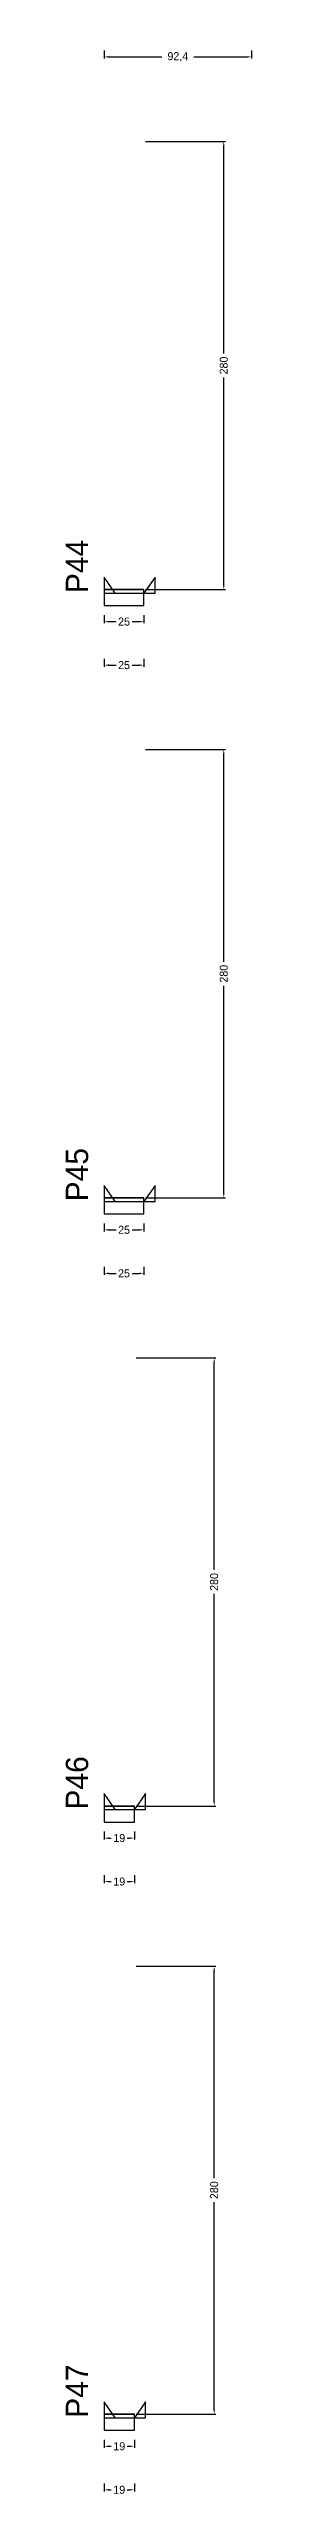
# Model space of a CAD drawing. Header units: centimetres. Extents: x -10500 to 4150, y -6466 to 304.
# Drawn here: x 3976 to 4092, y -6128 to -4600 of the extents above; entities that cross this region are included whole.
import ezdxf

# ---------------------------------------------------------------- set-up
doc = ezdxf.new("R2010")
doc.units = ezdxf.units.CM
for name, color, linetype in [('NOMENCLATURA', 7, 'Continuous'), ('SARR_2.2x10', 60, 'Continuous'), ('SARR_2.2x7', 40, 'Continuous')]:
    doc.layers.add(name, color=color, linetype=linetype)
doc.dimstyles.new('PAINEL-NOVA', dxfattribs={"dimtxt": 5, "dimasz": 3, "dimexe": 1, "dimexo": 1, "dimgap": 1, "dimtad": 1, "dimcen": 2.5, "dimazin": 3, "dimtfac": 1, "dimtmove": 0, "dimatfit": 3})

# ---------------------------------------------------------------- blocks, each defined once
blk = doc.blocks.new('_CLOSEDFILLED')
at = {"color": 0, "linetype": 'BYBLOCK'}
blk.add_solid([(-1, 0.16), (0, 0), (-1, -0.16)], dxfattribs=at)
blk = doc.blocks.new('*D338')
for p, q in [((4000, -4601), (4000, -4606)), ((4003, -4605), (4036.2, -4605)), ((4056.2, -4605), (4089.4, -4605)), ((4092.4, -4601), (4092.4, -4606))]:
    blk.add_line(p, q)
at = {"layer": 'Defpoints'}
for p in [(4000, -4600), (4092.4, -4600), (4000, -4605)]:
    blk.add_point(p, dxfattribs=at)
at = {"layer": 'SARR_2.2x10', "xscale": 3, "yscale": 3, "rotation": 180}
blk.add_blockref('_CLOSEDFILLED', (4000, -4605), dxfattribs=at)
at = {"layer": 'SARR_2.2x10', "xscale": 3, "yscale": 3}
blk.add_blockref('_CLOSEDFILLED', (4092.4, -4605), dxfattribs=at)
at = {"layer": 'SARR_2.2x10', "insert": (4046.2, -4605), "char_height": 5, "attachment_point": 5}
blk.add_mtext('92,4', dxfattribs=at)
blk = doc.blocks.new('*D359')
for p, q in [((4000, -4953.8), (4000, -4958.8)), ((4003, -4957.8), (4007.5, -4957.8)), ((4017.5, -4957.8), (4022, -4957.8)), ((4025, -4953.8), (4025, -4958.8))]:
    blk.add_line(p, q)
at = {"layer": 'Defpoints'}
for p in [(4000, -4952.8), (4000, -4957.8), (4025, -4952.8)]:
    blk.add_point(p, dxfattribs=at)
at = {"layer": 'SARR_2.2x10', "xscale": 3, "yscale": 3, "rotation": 180}
blk.add_blockref('_CLOSEDFILLED', (4000, -4957.8), dxfattribs=at)
at = {"layer": 'SARR_2.2x10', "xscale": 3, "yscale": 3}
blk.add_blockref('_CLOSEDFILLED', (4025, -4957.8), dxfattribs=at)
at = {"layer": 'SARR_2.2x10', "insert": (4012.5, -4957.8), "char_height": 5, "attachment_point": 5}
blk.add_mtext('25', dxfattribs=at)
blk = doc.blocks.new('*D360')
for p, q in [((4026, -4657.8), (4076, -4657.8)), ((4075, -4790.3), (4075, -4660.8)), ((4075, -4934.8), (4075, -4805.3)), ((4026, -4937.8), (4076, -4937.8))]:
    blk.add_line(p, q)
at = {"layer": 'Defpoints'}
for p in [(4025, -4657.8), (4025, -4937.8), (4075, -4937.8)]:
    blk.add_point(p, dxfattribs=at)
at = {"layer": 'SARR_2.2x10', "xscale": 3, "yscale": 3}
for p, rotation in [((4075, -4657.8), 90), ((4075, -4937.8), 270)]:
    blk.add_blockref('_CLOSEDFILLED', p, dxfattribs=dict(at, rotation=rotation))
at = {"layer": 'SARR_2.2x10', "insert": (4075, -4797.8), "char_height": 5, "attachment_point": 5, "rotation": 90}
blk.add_mtext('280', dxfattribs=at)
blk = doc.blocks.new('*D361')
for p, q in [((4026, -4657.8), (4076, -4657.8)), ((4075, -4790.3), (4075, -4660.8)), ((4075, -4934.8), (4075, -4805.3)), ((4026, -4937.8), (4076, -4937.8))]:
    blk.add_line(p, q)
at = {"layer": 'Defpoints'}
for p in [(4025, -4657.8), (4025, -4937.8), (4075, -4937.8)]:
    blk.add_point(p, dxfattribs=at)
at = {"layer": 'SARR_2.2x10', "xscale": 3, "yscale": 3}
for p, rotation in [((4075, -4657.8), 90), ((4075, -4937.8), 270)]:
    blk.add_blockref('_CLOSEDFILLED', p, dxfattribs=dict(at, rotation=rotation))
at = {"layer": 'SARR_2.2x10', "insert": (4075, -4797.8), "char_height": 5, "attachment_point": 5, "rotation": 90}
blk.add_mtext('280', dxfattribs=at)
blk = doc.blocks.new('*D362')
for p, q in [((4026, -4657.8), (4076, -4657.8)), ((4075, -4790.3), (4075, -4660.8)), ((4075, -4934.8), (4075, -4805.3)), ((4026, -4937.8), (4076, -4937.8))]:
    blk.add_line(p, q)
at = {"layer": 'Defpoints'}
for p in [(4025, -4657.8), (4025, -4937.8), (4075, -4937.8)]:
    blk.add_point(p, dxfattribs=at)
at = {"layer": 'SARR_2.2x10', "xscale": 3, "yscale": 3}
for p, rotation in [((4075, -4657.8), 90), ((4075, -4937.8), 270)]:
    blk.add_blockref('_CLOSEDFILLED', p, dxfattribs=dict(at, rotation=rotation))
at = {"layer": 'SARR_2.2x10', "insert": (4075, -4797.8), "char_height": 5, "attachment_point": 5, "rotation": 90}
blk.add_mtext('280', dxfattribs=at)
blk = doc.blocks.new('*D363')
for p, q in [((4026, -4657.8), (4076, -4657.8)), ((4075, -4790.3), (4075, -4660.8)), ((4075, -4934.8), (4075, -4805.3)), ((4026, -4937.8), (4076, -4937.8))]:
    blk.add_line(p, q)
at = {"layer": 'Defpoints'}
for p in [(4025, -4657.8), (4025, -4937.8), (4075, -4937.8)]:
    blk.add_point(p, dxfattribs=at)
at = {"layer": 'SARR_2.2x10', "xscale": 3, "yscale": 3}
for p, rotation in [((4075, -4657.8), 90), ((4075, -4937.8), 270)]:
    blk.add_blockref('_CLOSEDFILLED', p, dxfattribs=dict(at, rotation=rotation))
at = {"layer": 'SARR_2.2x10', "insert": (4075, -4797.8), "char_height": 5, "attachment_point": 5, "rotation": 90}
blk.add_mtext('280', dxfattribs=at)
blk = doc.blocks.new('*D364')
for p, q in [((4000, -4981), (4000, -4986)), ((4025, -4981), (4025, -4986)), ((4003, -4985), (4007.5, -4985)), ((4017.5, -4985), (4022, -4985))]:
    blk.add_line(p, q)
at = {"layer": 'Defpoints'}
for p in [(4000, -4980), (4025, -4980), (4000, -4985)]:
    blk.add_point(p, dxfattribs=at)
at = {"layer": 'SARR_2.2x10', "xscale": 3, "yscale": 3, "rotation": 180}
blk.add_blockref('_CLOSEDFILLED', (4000, -4985), dxfattribs=at)
at = {"layer": 'SARR_2.2x10', "xscale": 3, "yscale": 3}
blk.add_blockref('_CLOSEDFILLED', (4025, -4985), dxfattribs=at)
at = {"layer": 'SARR_2.2x10', "insert": (4012.5, -4985), "char_height": 5, "attachment_point": 5}
blk.add_mtext('25', dxfattribs=at)
blk = doc.blocks.new('GRA-E')
at = {"layer": 'SARR_2.2x7'}
blk.add_lwpolyline([(0, 0), (7, 0), (0, 10)], close=True, dxfattribs=at)
blk = doc.blocks.new('GRA-D')
at = {"layer": 'SARR_2.2x7'}
blk.add_lwpolyline([(0, 0), (7, 0), (7, 10)], close=True, dxfattribs=at)
blk = doc.blocks.new('*D385')
for p, q in [((4000, -5333.8), (4000, -5338.8)), ((4003, -5337.8), (4007.5, -5337.8)), ((4017.5, -5337.8), (4022, -5337.8)), ((4025, -5333.8), (4025, -5338.8))]:
    blk.add_line(p, q)
at = {"layer": 'Defpoints'}
for p in [(4000, -5332.8), (4025, -5332.8), (4000, -5337.8)]:
    blk.add_point(p, dxfattribs=at)
at = {"layer": 'SARR_2.2x10', "xscale": 3, "yscale": 3, "rotation": 180}
blk.add_blockref('_CLOSEDFILLED', (4000, -5337.8), dxfattribs=at)
at = {"layer": 'SARR_2.2x10', "xscale": 3, "yscale": 3}
blk.add_blockref('_CLOSEDFILLED', (4025, -5337.8), dxfattribs=at)
at = {"layer": 'SARR_2.2x10', "insert": (4012.5, -5337.8), "char_height": 5, "attachment_point": 5}
blk.add_mtext('25', dxfattribs=at)
blk = doc.blocks.new('*D386')
for p, q in [((4026, -5037.8), (4076, -5037.8)), ((4075, -5170.3), (4075, -5040.8)), ((4075, -5314.8), (4075, -5185.3)), ((4026, -5317.8), (4076, -5317.8))]:
    blk.add_line(p, q)
at = {"layer": 'Defpoints'}
for p in [(4025, -5037.8), (4025, -5317.8), (4075, -5317.8)]:
    blk.add_point(p, dxfattribs=at)
at = {"layer": 'SARR_2.2x10', "xscale": 3, "yscale": 3}
for p, rotation in [((4075, -5037.8), 90), ((4075, -5317.8), 270)]:
    blk.add_blockref('_CLOSEDFILLED', p, dxfattribs=dict(at, rotation=rotation))
at = {"layer": 'SARR_2.2x10', "insert": (4075, -5177.8), "char_height": 5, "attachment_point": 5, "rotation": 90}
blk.add_mtext('280', dxfattribs=at)
blk = doc.blocks.new('*D387')
for p, q in [((4026, -5037.8), (4076, -5037.8)), ((4075, -5170.3), (4075, -5040.8)), ((4075, -5314.8), (4075, -5185.3)), ((4026, -5317.8), (4076, -5317.8))]:
    blk.add_line(p, q)
at = {"layer": 'Defpoints'}
for p in [(4025, -5037.8), (4025, -5317.8), (4075, -5317.8)]:
    blk.add_point(p, dxfattribs=at)
at = {"layer": 'SARR_2.2x10', "xscale": 3, "yscale": 3}
for p, rotation in [((4075, -5037.8), 90), ((4075, -5317.8), 270)]:
    blk.add_blockref('_CLOSEDFILLED', p, dxfattribs=dict(at, rotation=rotation))
at = {"layer": 'SARR_2.2x10', "insert": (4075, -5177.8), "char_height": 5, "attachment_point": 5, "rotation": 90}
blk.add_mtext('280', dxfattribs=at)
blk = doc.blocks.new('*D388')
for p, q in [((4026, -5037.8), (4076, -5037.8)), ((4075, -5170.3), (4075, -5040.8)), ((4075, -5314.8), (4075, -5185.3)), ((4026, -5317.8), (4076, -5317.8))]:
    blk.add_line(p, q)
at = {"layer": 'Defpoints'}
for p in [(4025, -5037.8), (4025, -5317.8), (4075, -5317.8)]:
    blk.add_point(p, dxfattribs=at)
at = {"layer": 'SARR_2.2x10', "xscale": 3, "yscale": 3}
for p, rotation in [((4075, -5037.8), 90), ((4075, -5317.8), 270)]:
    blk.add_blockref('_CLOSEDFILLED', p, dxfattribs=dict(at, rotation=rotation))
at = {"layer": 'SARR_2.2x10', "insert": (4075, -5177.8), "char_height": 5, "attachment_point": 5, "rotation": 90}
blk.add_mtext('280', dxfattribs=at)
blk = doc.blocks.new('*D389')
for p, q in [((4026, -5037.8), (4076, -5037.8)), ((4075, -5170.3), (4075, -5040.8)), ((4075, -5314.8), (4075, -5185.3)), ((4026, -5317.8), (4076, -5317.8))]:
    blk.add_line(p, q)
at = {"layer": 'Defpoints'}
for p in [(4025, -5037.8), (4025, -5317.8), (4075, -5317.8)]:
    blk.add_point(p, dxfattribs=at)
at = {"layer": 'SARR_2.2x10', "xscale": 3, "yscale": 3}
for p, rotation in [((4075, -5037.8), 90), ((4075, -5317.8), 270)]:
    blk.add_blockref('_CLOSEDFILLED', p, dxfattribs=dict(at, rotation=rotation))
at = {"layer": 'SARR_2.2x10', "insert": (4075, -5177.8), "char_height": 5, "attachment_point": 5, "rotation": 90}
blk.add_mtext('280', dxfattribs=at)
blk = doc.blocks.new('*D390')
for p, q in [((4000, -5361), (4000, -5366)), ((4025, -5361), (4025, -5366)), ((4003, -5365), (4007.5, -5365)), ((4017.5, -5365), (4022, -5365))]:
    blk.add_line(p, q)
at = {"layer": 'Defpoints'}
for p in [(4000, -5360), (4025, -5360), (4000, -5365)]:
    blk.add_point(p, dxfattribs=at)
at = {"layer": 'SARR_2.2x10', "xscale": 3, "yscale": 3, "rotation": 180}
blk.add_blockref('_CLOSEDFILLED', (4000, -5365), dxfattribs=at)
at = {"layer": 'SARR_2.2x10', "xscale": 3, "yscale": 3}
blk.add_blockref('_CLOSEDFILLED', (4025, -5365), dxfattribs=at)
at = {"layer": 'SARR_2.2x10', "insert": (4012.5, -5365), "char_height": 5, "attachment_point": 5}
blk.add_mtext('25', dxfattribs=at)
blk = doc.blocks.new('*D411')
for p, q in [((4000, -5713.8), (4000, -5718.8)), ((4019, -5713.8), (4019, -5718.8)), ((4003, -5717.8), (4004.5, -5717.8)), ((4014.5, -5717.8), (4016, -5717.8))]:
    blk.add_line(p, q)
at = {"layer": 'Defpoints'}
for p in [(4000, -5712.8), (4019, -5712.8), (4000, -5717.8)]:
    blk.add_point(p, dxfattribs=at)
at = {"layer": 'SARR_2.2x10', "xscale": 3, "yscale": 3, "rotation": 180}
blk.add_blockref('_CLOSEDFILLED', (4000, -5717.8), dxfattribs=at)
at = {"layer": 'SARR_2.2x10', "xscale": 3, "yscale": 3}
blk.add_blockref('_CLOSEDFILLED', (4019, -5717.8), dxfattribs=at)
at = {"layer": 'SARR_2.2x10', "insert": (4009.5, -5717.8), "char_height": 5, "attachment_point": 5}
blk.add_mtext('19', dxfattribs=at)
blk = doc.blocks.new('*D412')
for p, q in [((4020, -5417.8), (4070, -5417.8)), ((4069, -5550.3), (4069, -5420.8)), ((4069, -5694.8), (4069, -5565.3)), ((4020, -5697.8), (4070, -5697.8))]:
    blk.add_line(p, q)
at = {"layer": 'Defpoints'}
for p in [(4019, -5417.8), (4019, -5697.8), (4069, -5697.8)]:
    blk.add_point(p, dxfattribs=at)
at = {"layer": 'SARR_2.2x10', "xscale": 3, "yscale": 3}
for p, rotation in [((4069, -5417.8), 90), ((4069, -5697.8), 270)]:
    blk.add_blockref('_CLOSEDFILLED', p, dxfattribs=dict(at, rotation=rotation))
at = {"layer": 'SARR_2.2x10', "insert": (4069, -5557.8), "char_height": 5, "attachment_point": 5, "rotation": 90}
blk.add_mtext('280', dxfattribs=at)
blk = doc.blocks.new('*D413')
for p, q in [((4020, -5417.8), (4070, -5417.8)), ((4069, -5550.3), (4069, -5420.8)), ((4069, -5694.8), (4069, -5565.3)), ((4020, -5697.8), (4070, -5697.8))]:
    blk.add_line(p, q)
at = {"layer": 'Defpoints'}
for p in [(4019, -5417.8), (4019, -5697.8), (4069, -5697.8)]:
    blk.add_point(p, dxfattribs=at)
at = {"layer": 'SARR_2.2x10', "xscale": 3, "yscale": 3}
for p, rotation in [((4069, -5417.8), 90), ((4069, -5697.8), 270)]:
    blk.add_blockref('_CLOSEDFILLED', p, dxfattribs=dict(at, rotation=rotation))
at = {"layer": 'SARR_2.2x10', "insert": (4069, -5557.8), "char_height": 5, "attachment_point": 5, "rotation": 90}
blk.add_mtext('280', dxfattribs=at)
blk = doc.blocks.new('*D414')
for p, q in [((4020, -5417.8), (4070, -5417.8)), ((4069, -5550.3), (4069, -5420.8)), ((4069, -5694.8), (4069, -5565.3)), ((4020, -5697.8), (4070, -5697.8))]:
    blk.add_line(p, q)
at = {"layer": 'Defpoints'}
for p in [(4019, -5417.8), (4019, -5697.8), (4069, -5697.8)]:
    blk.add_point(p, dxfattribs=at)
at = {"layer": 'SARR_2.2x10', "xscale": 3, "yscale": 3}
for p, rotation in [((4069, -5417.8), 90), ((4069, -5697.8), 270)]:
    blk.add_blockref('_CLOSEDFILLED', p, dxfattribs=dict(at, rotation=rotation))
at = {"layer": 'SARR_2.2x10', "insert": (4069, -5557.8), "char_height": 5, "attachment_point": 5, "rotation": 90}
blk.add_mtext('280', dxfattribs=at)
blk = doc.blocks.new('*D415')
for p, q in [((4020, -5417.8), (4070, -5417.8)), ((4069, -5550.3), (4069, -5420.8)), ((4069, -5694.8), (4069, -5565.3)), ((4020, -5697.8), (4070, -5697.8))]:
    blk.add_line(p, q)
at = {"layer": 'Defpoints'}
for p in [(4019, -5417.8), (4019, -5697.8), (4069, -5697.8)]:
    blk.add_point(p, dxfattribs=at)
at = {"layer": 'SARR_2.2x10', "xscale": 3, "yscale": 3}
for p, rotation in [((4069, -5417.8), 90), ((4069, -5697.8), 270)]:
    blk.add_blockref('_CLOSEDFILLED', p, dxfattribs=dict(at, rotation=rotation))
at = {"layer": 'SARR_2.2x10', "insert": (4069, -5557.8), "char_height": 5, "attachment_point": 5, "rotation": 90}
blk.add_mtext('280', dxfattribs=at)
blk = doc.blocks.new('*D416')
for p, q in [((4000, -5741), (4000, -5746)), ((4003, -5745), (4004.5, -5745)), ((4014.5, -5745), (4016, -5745)), ((4019, -5741), (4019, -5746))]:
    blk.add_line(p, q)
at = {"layer": 'Defpoints'}
for p in [(4000, -5740), (4000, -5745), (4019, -5740)]:
    blk.add_point(p, dxfattribs=at)
at = {"layer": 'SARR_2.2x10', "xscale": 3, "yscale": 3, "rotation": 180}
blk.add_blockref('_CLOSEDFILLED', (4000, -5745), dxfattribs=at)
at = {"layer": 'SARR_2.2x10', "xscale": 3, "yscale": 3}
blk.add_blockref('_CLOSEDFILLED', (4019, -5745), dxfattribs=at)
at = {"layer": 'SARR_2.2x10', "insert": (4009.5, -5745), "char_height": 5, "attachment_point": 5}
blk.add_mtext('19', dxfattribs=at)
blk = doc.blocks.new('*D437')
for p, q in [((4000, -6093.8), (4000, -6098.8)), ((4003, -6097.8), (4004.5, -6097.8)), ((4014.5, -6097.8), (4016, -6097.8)), ((4019, -6093.8), (4019, -6098.8))]:
    blk.add_line(p, q)
at = {"layer": 'Defpoints'}
for p in [(4000, -6092.8), (4000, -6097.8), (4019, -6092.8)]:
    blk.add_point(p, dxfattribs=at)
at = {"layer": 'SARR_2.2x10', "xscale": 3, "yscale": 3, "rotation": 180}
blk.add_blockref('_CLOSEDFILLED', (4000, -6097.8), dxfattribs=at)
at = {"layer": 'SARR_2.2x10', "xscale": 3, "yscale": 3}
blk.add_blockref('_CLOSEDFILLED', (4019, -6097.8), dxfattribs=at)
at = {"layer": 'SARR_2.2x10', "insert": (4009.5, -6097.8), "char_height": 5, "attachment_point": 5}
blk.add_mtext('19', dxfattribs=at)
blk = doc.blocks.new('*D438')
for p, q in [((4020, -5797.8), (4070, -5797.8)), ((4069, -5930.3), (4069, -5800.8)), ((4069, -6074.8), (4069, -5945.3)), ((4020, -6077.8), (4070, -6077.8))]:
    blk.add_line(p, q)
at = {"layer": 'Defpoints'}
for p in [(4019, -5797.8), (4019, -6077.8), (4069, -6077.8)]:
    blk.add_point(p, dxfattribs=at)
at = {"layer": 'SARR_2.2x10', "xscale": 3, "yscale": 3}
for p, rotation in [((4069, -5797.8), 90), ((4069, -6077.8), 270)]:
    blk.add_blockref('_CLOSEDFILLED', p, dxfattribs=dict(at, rotation=rotation))
at = {"layer": 'SARR_2.2x10', "insert": (4069, -5937.8), "char_height": 5, "attachment_point": 5, "rotation": 90}
blk.add_mtext('280', dxfattribs=at)
blk = doc.blocks.new('*D439')
for p, q in [((4020, -5797.8), (4070, -5797.8)), ((4069, -5930.3), (4069, -5800.8)), ((4069, -6074.8), (4069, -5945.3)), ((4020, -6077.8), (4070, -6077.8))]:
    blk.add_line(p, q)
at = {"layer": 'Defpoints'}
for p in [(4019, -5797.8), (4019, -6077.8), (4069, -6077.8)]:
    blk.add_point(p, dxfattribs=at)
at = {"layer": 'SARR_2.2x10', "xscale": 3, "yscale": 3}
for p, rotation in [((4069, -5797.8), 90), ((4069, -6077.8), 270)]:
    blk.add_blockref('_CLOSEDFILLED', p, dxfattribs=dict(at, rotation=rotation))
at = {"layer": 'SARR_2.2x10', "insert": (4069, -5937.8), "char_height": 5, "attachment_point": 5, "rotation": 90}
blk.add_mtext('280', dxfattribs=at)
blk = doc.blocks.new('*D440')
for p, q in [((4020, -5797.8), (4070, -5797.8)), ((4069, -5930.3), (4069, -5800.8)), ((4069, -6074.8), (4069, -5945.3)), ((4020, -6077.8), (4070, -6077.8))]:
    blk.add_line(p, q)
at = {"layer": 'Defpoints'}
for p in [(4019, -5797.8), (4019, -6077.8), (4069, -6077.8)]:
    blk.add_point(p, dxfattribs=at)
at = {"layer": 'SARR_2.2x10', "xscale": 3, "yscale": 3}
for p, rotation in [((4069, -5797.8), 90), ((4069, -6077.8), 270)]:
    blk.add_blockref('_CLOSEDFILLED', p, dxfattribs=dict(at, rotation=rotation))
at = {"layer": 'SARR_2.2x10', "insert": (4069, -5937.8), "char_height": 5, "attachment_point": 5, "rotation": 90}
blk.add_mtext('280', dxfattribs=at)
blk = doc.blocks.new('*D441')
for p, q in [((4020, -5797.8), (4070, -5797.8)), ((4069, -5930.3), (4069, -5800.8)), ((4069, -6074.8), (4069, -5945.3)), ((4020, -6077.8), (4070, -6077.8))]:
    blk.add_line(p, q)
at = {"layer": 'Defpoints'}
for p in [(4019, -5797.8), (4019, -6077.8), (4069, -6077.8)]:
    blk.add_point(p, dxfattribs=at)
at = {"layer": 'SARR_2.2x10', "xscale": 3, "yscale": 3}
for p, rotation in [((4069, -5797.8), 90), ((4069, -6077.8), 270)]:
    blk.add_blockref('_CLOSEDFILLED', p, dxfattribs=dict(at, rotation=rotation))
at = {"layer": 'SARR_2.2x10', "insert": (4069, -5937.8), "char_height": 5, "attachment_point": 5, "rotation": 90}
blk.add_mtext('280', dxfattribs=at)
blk = doc.blocks.new('*D442')
for p, q in [((4000, -6121), (4000, -6126)), ((4003, -6125), (4004.5, -6125)), ((4014.5, -6125), (4016, -6125)), ((4019, -6121), (4019, -6126))]:
    blk.add_line(p, q)
at = {"layer": 'Defpoints'}
for p in [(4000, -6120), (4000, -6125), (4019, -6120)]:
    blk.add_point(p, dxfattribs=at)
at = {"layer": 'SARR_2.2x10', "xscale": 3, "yscale": 3, "rotation": 180}
blk.add_blockref('_CLOSEDFILLED', (4000, -6125), dxfattribs=at)
at = {"layer": 'SARR_2.2x10', "xscale": 3, "yscale": 3}
blk.add_blockref('_CLOSEDFILLED', (4019, -6125), dxfattribs=at)
at = {"layer": 'SARR_2.2x10', "insert": (4009.5, -6125), "char_height": 5, "attachment_point": 5}
blk.add_mtext('19', dxfattribs=at)

msp = doc.modelspace()

# ---------------------------------------------------------------- linework, layer by layer
at = {"layer": 'SARR_2.2x10'}
for p, q in [((4025, -4937.8), (4000, -4937.8)), ((4000, -4937.8), (4000, -4947.8)), ((4000, -4947.8), (4025, -4947.8)), ((4025, -4947.8), (4025, -4937.8)), ((4025, -5317.8), (4000, -5317.8)), ((4000, -5317.8), (4000, -5327.8)), ((4025, -5327.8), (4025, -5317.8)), ((4000, -5327.8), (4025, -5327.8)), ((4019, -5697.8), (4000, -5697.8)), ((4000, -5697.8), (4000, -5707.8)), ((4019, -5707.8), (4019, -5697.8)), ((4000, -5707.8), (4019, -5707.8)), ((4019, -6077.8), (4000, -6077.8)), ((4000, -6077.8), (4000, -6087.8)), ((4019, -6087.8), (4019, -6077.8)), ((4000, -6087.8), (4019, -6087.8))]:
    msp.add_line(p, q, dxfattribs=at)
at = {"layer": 'SARR_2.2x7'}
for p, q in [((4025, -4937.8), (4000, -4937.8)), ((4000, -4937.8), (4000, -4940)), ((4000, -4937.8), (4007, -4937.8)), ((4000, -4937.8), (4007, -4937.8)), ((4000, -4937.8), (4007, -4937.8)), ((4000, -4937.8), (4007, -4937.8)), ((4000, -4940), (4025, -4940)), ((4007, -4937.8), (4025, -4937.8)), ((4007, -4937.8), (4025, -4937.8)), ((4007, -4937.8), (4025, -4937.8)), ((4007, -4937.8), (4025, -4937.8)), ((4025, -4940), (4025, -4937.8)), ((4025, -5317.8), (4000, -5317.8)), ((4000, -5317.8), (4000, -5320)), ((4000, -5317.8), (4007, -5317.8)), ((4000, -5317.8), (4007, -5317.8)), ((4000, -5317.8), (4007, -5317.8)), ((4000, -5317.8), (4007, -5317.8)), ((4007, -5317.8), (4025, -5317.8)), ((4007, -5317.8), (4025, -5317.8)), ((4007, -5317.8), (4025, -5317.8)), ((4007, -5317.8), (4025, -5317.8)), ((4025, -5320), (4025, -5317.8)), ((4000, -5320), (4025, -5320)), ((4019, -5697.8), (4000, -5697.8)), ((4000, -5697.8), (4000, -5700)), ((4000, -5697.8), (4007, -5697.8)), ((4000, -5697.8), (4007, -5697.8)), ((4000, -5697.8), (4007, -5697.8)), ((4000, -5697.8), (4007, -5697.8)), ((4000, -5700), (4019, -5700)), ((4007, -5697.8), (4019, -5697.8)), ((4007, -5697.8), (4019, -5697.8)), ((4007, -5697.8), (4019, -5697.8)), ((4007, -5697.8), (4019, -5697.8)), ((4019, -5700), (4019, -5697.8)), ((4019, -6077.8), (4000, -6077.8)), ((4000, -6077.8), (4000, -6080)), ((4000, -6077.8), (4007, -6077.8)), ((4000, -6077.8), (4007, -6077.8)), ((4000, -6077.8), (4007, -6077.8)), ((4000, -6077.8), (4007, -6077.8)), ((4000, -6080), (4019, -6080)), ((4007, -6077.8), (4019, -6077.8)), ((4007, -6077.8), (4019, -6077.8)), ((4007, -6077.8), (4019, -6077.8)), ((4007, -6077.8), (4019, -6077.8)), ((4019, -6080), (4019, -6077.8))]:
    msp.add_line(p, q, dxfattribs=at)

# ---------------------------------------------------------------- block references
for name, p in [('GRA-E', (4000, -4940)), ('GRA-D', (4025, -4940)), ('GRA-E', (4000, -5320)), ('GRA-D', (4025, -5320)), ('GRA-E', (4000, -5700)), ('GRA-D', (4019, -5700)), ('GRA-E', (4000, -6080)), ('GRA-D', (4019, -6080))]:
    msp.add_blockref(name, p, dxfattribs=at)

# ---------------------------------------------------------------- texts
at = {"layer": 'NOMENCLATURA'}
for s, p in [('P44', (3990, -4940)), ('P45', (3990, -5320)), ('P46', (3990, -5700)), ('P47', (3990, -6080))]:
    msp.add_text(s, height=14, rotation=90, dxfattribs=at).set_placement(p)

# ---------------------------------------------------------------- dimensions: what is measured, and where the dimension line sits
at = {"layer": 'SARR_2.2x10'}
for base, p1, p2, picture, middle in [((4000, -4605), (4000, -4600), (4092.4, -4600), '*D338', (4046.2, -4605)), ((4000, -4957.8), (4000, -4952.8), (4025, -4952.8), '*D359', (4012.5, -4957.8)), ((4000, -4985), (4000, -4980), (4025, -4980), '*D364', (4012.5, -4985)), ((4000, -5337.8), (4000, -5332.8), (4025, -5332.8), '*D385', (4012.5, -5337.8)), ((4000, -5365), (4000, -5360), (4025, -5360), '*D390', (4012.5, -5365)), ((4000, -5717.8), (4000, -5712.8), (4019, -5712.8), '*D411', (4009.5, -5717.8)), ((4000, -5745), (4000, -5740), (4019, -5740), '*D416', (4009.5, -5745)), ((4000, -6097.8), (4000, -6092.8), (4019, -6092.8), '*D437', (4009.5, -6097.8)), ((4000, -6125), (4000, -6120), (4019, -6120), '*D442', (4009.5, -6125))]:
    dim = msp.add_linear_dim(base=base, p1=p1, p2=p2, dimstyle='PAINEL-NOVA', dxfattribs=at)
    dim.commit()
    dim.dimension.update_dxf_attribs({"geometry": picture, "text_midpoint": middle})
for base, p1, p2, picture, middle in [((4075, -4937.8), (4025, -4937.8), (4025, -4657.8), '*D360', (4075, -4797.8)), ((4075, -4937.8), (4025, -4937.8), (4025, -4657.8), '*D361', (4075, -4797.8)), ((4075, -4937.8), (4025, -4937.8), (4025, -4657.8), '*D362', (4075, -4797.8)), ((4075, -4937.8), (4025, -4937.8), (4025, -4657.8), '*D363', (4075, -4797.8)), ((4075, -5317.8), (4025, -5317.8), (4025, -5037.8), '*D386', (4075, -5177.8)), ((4075, -5317.8), (4025, -5317.8), (4025, -5037.8), '*D387', (4075, -5177.8)), ((4075, -5317.8), (4025, -5317.8), (4025, -5037.8), '*D388', (4075, -5177.8)), ((4075, -5317.8), (4025, -5317.8), (4025, -5037.8), '*D389', (4075, -5177.8)), ((4069, -5697.8), (4019, -5697.8), (4019, -5417.8), '*D412', (4069, -5557.8)), ((4069, -5697.8), (4019, -5697.8), (4019, -5417.8), '*D413', (4069, -5557.8)), ((4069, -5697.8), (4019, -5697.8), (4019, -5417.8), '*D414', (4069, -5557.8)), ((4069, -5697.8), (4019, -5697.8), (4019, -5417.8), '*D415', (4069, -5557.8)), ((4069, -6077.8), (4019, -6077.8), (4019, -5797.8), '*D438', (4069, -5937.8)), ((4069, -6077.8), (4019, -6077.8), (4019, -5797.8), '*D439', (4069, -5937.8)), ((4069, -6077.8), (4019, -6077.8), (4019, -5797.8), '*D440', (4069, -5937.8)), ((4069, -6077.8), (4019, -6077.8), (4019, -5797.8), '*D441', (4069, -5937.8))]:
    dim = msp.add_linear_dim(base=base, p1=p1, p2=p2, angle=90, dimstyle='PAINEL-NOVA', dxfattribs=at)
    dim.commit()
    dim.dimension.update_dxf_attribs({"geometry": picture, "text_midpoint": middle})

doc.saveas('drawing.dxf')
